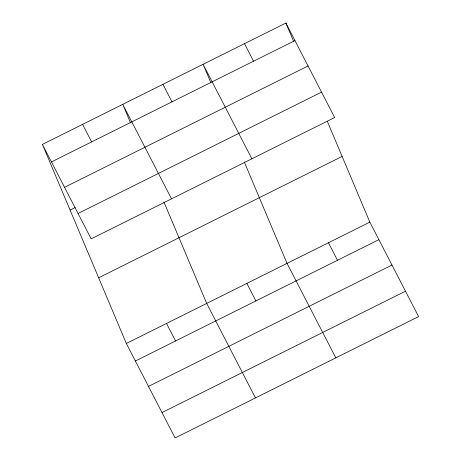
<?xml version="1.0" encoding="UTF-8"?>
<svg xmlns="http://www.w3.org/2000/svg" width="461" height="461" viewBox="0 0 461 461"><rect width="100%" height="100%" fill="white"/><g stroke="black" fill="none" stroke-linecap="round" stroke-linejoin="round"><path stroke-width="0.69" d="M42.395 144.391L285.901 23.05L334.669 117.532L91.163 238.873L42.395 144.391L126.331 343.468L175.099 437.95L418.605 316.609L369.837 222.127L327.31 121.26M51.448 161.92L294.948 40.58M64.552 187.316L308.057 65.975M70.095 210.089L75.201 207.548M78.053 213.478L321.559 92.137M98.637 277.776L342.137 156.435M126.331 343.468L369.837 222.127M135.378 361.003L378.884 239.657M148.488 386.393L391.994 265.052M161.99 412.555L405.496 291.214M244.509 43.68L253.556 61.209M328.439 242.757L337.492 260.286M251.873 158.786L203.111 64.304L210.942 82.888M335.81 357.863L287.047 263.387L244.238 161.857M162.935 84.328L171.982 101.858M246.865 283.406L255.918 300.935M171.521 198.829L122.753 104.347L130.59 122.931M255.452 397.906L206.689 303.424L163.88 201.895M82.577 124.372L91.624 141.902M166.513 323.449L175.56 340.979M285.901 23.05L293.738 41.628"/></g></svg>
